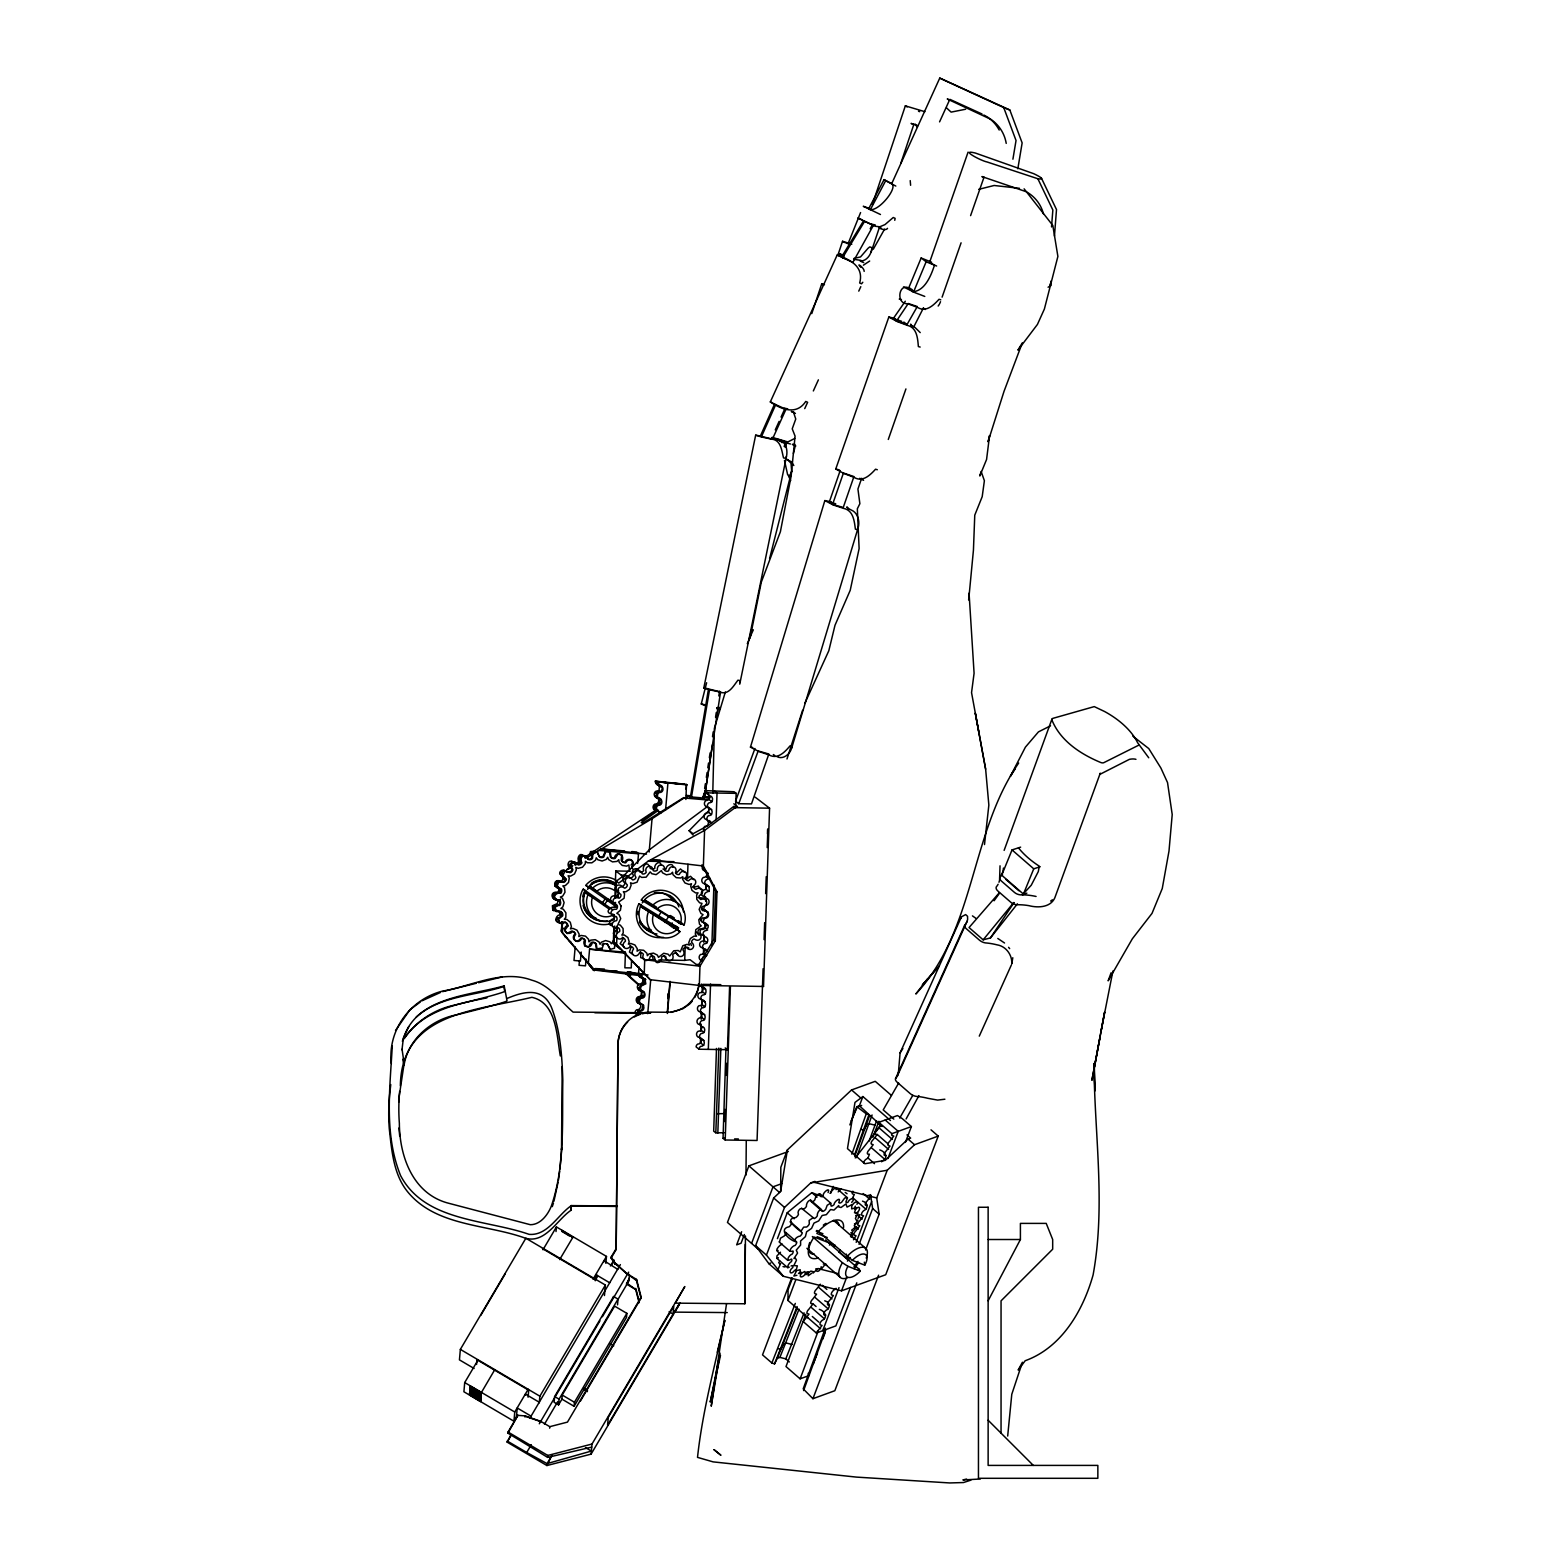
<?xml version="1.0" encoding="UTF-8"?>
<svg xmlns="http://www.w3.org/2000/svg" width="1561" height="1561" viewBox="0 0 1561 1561"><rect width="100%" height="100%" fill="white"/><g stroke="black" fill="none" stroke-linecap="round" stroke-linejoin="round"><path stroke-width="1.5" d="M931.019 1129.832L938.22 1136.096L885.711 1274.732L841.535 1290.81L783.349 1276.274L768.871 1263.688L755.602 1245.678L773.671 1197.97L780.656 1191.453L780.832 1167.257L787.427 1149.852L851.565 1089.949L875.233 1081.324L891.429 1095.412M808.091 1317.972L787.973 1300.469L788.051 1289.718L792.344 1278.4M562.194 1066.592L561.511 1149.872L561.687 1147.959L559.95 1169.052M390.757 1084.563L389.567 1095.256A202.208 202.071 5 0 0 389.274 1128.681C391.733 1150.359 393.411 1174.613 407.889 1192.097C436.495 1226.692 486.661 1224.039 525.53 1238.244C545.394 1243.824 557.14 1219.551 570.994 1210.302L571.033 1205.56M627.366 1274.342L615.112 1263.376L617.883 1265.015L615.034 1264.156L611.112 1258.107L616.166 1249.522L618 1042.807M616.166 1249.522L618.039 1044.075A32.274 32.254 5 0 1 650.586 1012.113L666.723 1012.25A32.274 32.254 5 0 0 698.957 984.484M745.299 1244.39L744.831 1303.767L675.308 1303.142L684.811 1286.537L591.99 1444.042L591.092 1454.13L546.916 1465.545L507.149 1442.149L510.935 1434.774M745.456 1235.961L744.831 1303.767M745.982 1175.121L746.275 1141.032M819.33 1309.347C825.34 1311.142 828.091 1317.894 821.984 1320.469A3.551 1.6 -49 0 0 820.286 1324.899L822.062 1325.445L818.198 1330.421A3.551 1.6 -49 0 0 816.364 1333.016L803.33 1321.679A3.551 1.6 -49 0 1 805.164 1319.104L809.027 1314.108L807.271 1313.562A3.551 1.6 -49 0 1 808.949 1309.133L812.813 1304.137M824.735 1300.801C830.667 1302.323 830.569 1308.567 825.749 1310.499A3.551 1.6 -49 0 0 824.071 1314.928L825.847 1315.025M862.492 1201.131C868.423 1202.653 868.326 1208.897 863.506 1210.829A3.551 1.6 -49 0 0 861.828 1215.258L863.604 1215.804L859.74 1220.8A3.551 1.6 -49 0 0 858.043 1225.229L859.818 1225.775L855.955 1230.751A3.551 1.6 -49 0 0 854.277 1235.2L856.052 1235.746L853.496 1239.766M869.457 1154.184L867.994 1158.008L865.575 1159.628A3.551 1.6 -49 0 0 863.545 1163.004M880.775 1124.74L876.911 1129.715A3.551 1.6 -49 0 0 875.233 1134.164L876.989 1134.71L873.126 1139.686A3.551 1.6 -49 0 0 871.448 1144.115L873.223 1144.681L869.36 1149.657A3.551 1.6 -49 0 0 867.682 1154.086L868.56 1154.242M879.741 1149.891C885.75 1151.667 888.502 1158.418 882.375 1160.994A3.551 1.6 -49 0 0 881.614 1161.794M767.485 833.867L767.563 829.554M712.772 793.164L714.372 728.363L725.338 692.05M661.123 864.833C660.166 859.818 653.786 864.248 654.84 868.248A3.551 3.473 -52.6 0 1 651.757 869.106M763.095 968.718L757.065 1140.486L725.202 1139.998L723.055 1138.359L725.963 1048.524M613.883 926.727L613.317 943.703L620.302 949.068M614.136 919.468L614.293 914.609M614.546 907.331L614.702 902.492M614.878 897.634L615.775 870.979L630.312 871.194M755.173 797.164L769.573 808.169L763.524 986.454L699.308 985.44L650.215 979.703L614.156 942.551L614.722 926.044M615.366 907.156L615.522 902.434M615.678 897.712L616.244 881.204L624.049 875.389L649.025 850.043L707.192 806.725M650.215 979.703L616.634 944.444L616.888 937.38M617.044 932.658L617.278 925.575M618.234 897.263L618.488 890.18M625.434 952.112L624.888 967.82L631.268 967.918L631.503 961.186M644.244 973.635L644.713 959.761L699.972 966.2L715.328 940.737L716.987 891.799L703.367 866.004L704.577 830.413L735.153 807.642L769.573 808.169M658.84 959.976L684.713 960.386L685.201 945.966M687.484 878.706L687.972 864.287M699.055 935.234L696.167 931.995M699.308 985.44L699.972 966.2L698.469 965.069L713.845 939.605L715.504 890.668L701.884 864.872M700.382 1043.294L700.557 1038.475M700.791 1031.275L701.045 1024.055M701.201 1019.235L701.455 1012.035M701.611 1007.216L701.865 999.996M702.099 992.796L702.352 985.576M703.406 954.298L703.562 949.498M703.816 942.278L704.07 935.059M705.084 923.488C702.918 933.361 713.26 927.312 704.831 922.805M705.826 901.399L705.689 897.165L702.684 896.014A3.551 3.473 -52.6 0 1 702.879 890.316L705.962 889.263L706.138 884.346L709.104 886.628L709.24 890.863L705.845 892.599A3.551 3.473 -52.6 0 0 705.67 898.297C710.431 898.238 710.099 905.673 705.416 905.419A3.551 3.473 -52.6 0 0 705.221 911.117C710.001 911.058 709.67 918.473 704.987 918.239A3.551 3.473 -52.6 0 0 704.791 923.936L707.816 925.088M709.006 808.13L708.577 812.364L705.494 813.418A3.551 3.473 -52.6 0 0 705.299 819.115L707.64 819.974M708.323 1049.363L710.548 984.074M711.855 945.381L713.923 884.931M716.128 819.642L717.026 793.047L714.06 790.764M716.499 1048.446L713.689 1131.179L715.816 1132.818L724.226 1132.74M715.816 1132.818L718.84 1048.075M720.85 1048.368L717.826 1133.11M724.636 1121.539L725.045 1109.403M726.197 1075.431L726.606 1063.314M701.123 1012.23L701.923 1016.757L698.528 1018.474A3.551 3.473 -52.6 0 0 698.333 1024.192C703.094 1024.133 702.782 1031.548 698.079 1031.294A3.551 3.473 -52.6 0 0 697.884 1037.011C702.665 1036.953 702.333 1044.368 697.65 1044.114A3.551 3.473 -52.6 0 0 696.108 1046.943L699.094 1049.226L727.446 1049.675L729.592 986.806M735.66 807.857L736.148 793.339L734.06 791.739L704.811 790.607A3.551 3.473 -52.6 0 0 706.157 793.495C710.938 793.437 710.606 800.852 705.923 800.598A3.551 3.473 -52.6 0 0 705.728 806.296L708.07 807.154M725.202 1139.998L730.411 986.669M764.09 939.644L764.656 922.688M765.651 893.614L766.236 876.658M767.212 847.584L767.914 828.832M579.814 862.238C576.048 857.438 583.443 851.682 585.336 858.316M391.362 1063.509C387.343 1030.084 410.504 999.118 442.641 991.079C472.027 986.201 501.881 969.166 531.852 980.191C549.452 984.893 559.97 1000.816 573.082 1012.113L650.527 1012.777A32.274 32.254 5 0 0 642.176 1013.811M392.279 1045.968C389.938 1088.954 383.928 1134.457 400.592 1175.609C424.865 1221.912 486.388 1219.317 529.101 1234.361C547.833 1235.922 557.823 1214.673 571.404 1205.599L617.395 1205.99M1048.094 287.224L1050.612 285.8L1049.89 284.122M850.55 1236.741L852.267 1231.824L855.623 1228.487L854.296 1225.522L857.906 1220.136L856.423 1220.312L855.408 1218.419L858.023 1213.073L854.511 1212.76L855.955 1207.804L851.662 1208.897L851.838 1204.682L847.057 1207.102L845.964 1203.921L841.028 1207.512L838.862 1206.985L838.706 1205.58L833.964 1210.087L830.589 1209.521L826.354 1214.653L822.159 1215.492L818.705 1220.897L813.983 1223.102L811.564 1228.39L806.627 1231.805L805.398 1236.644L800.578 1241.015L800.617 1245.054L796.266 1250.107L797.573 1253.093L793.964 1258.478L795.466 1258.303L796.481 1260.176L793.847 1265.542L797.378 1265.854L795.915 1270.81L800.208 1269.717L800.032 1273.932L804.813 1271.493L805.905 1274.693L810.842 1271.103L813.008 1271.63L813.164 1273.035L817.925 1268.527L821.281 1269.093L825.535 1263.961M924.892 111.69L905.341 105.855L907.175 106.928M1051.529 226.95L1052.855 210.013L1037.85 178.734L987.02 161.954C980.757 160.744 959.039 149.017 975.391 153.056L1033.753 173.7A68.86 4.234 19.3 0 1 1039.06 178.91L1037.85 178.734M1050.612 285.8L1050.982 281.078M1054.456 236.082L1056.504 209.564L1041.499 178.286M706.157 889.38L706.548 884.56M707.133 877.341L707.523 872.54M402.758 1059.314L404.006 1065.422C408.162 1039.138 431.285 1019.587 456.729 1014.787A51.63 1.698 -13.7 0 0 507.032 1000.757L504.183 985.869C469.529 995.84 416.397 996.581 403.323 1038.709M604.458 1295.532L605.375 1285.054L525.862 1238.244L460.358 1349.387L459.441 1359.865L474.095 1368.49M478.173 1359.729L464.71 1382.558L463.91 1391.768L513.959 1421.232L517.628 1415.007M504.183 985.869L504.125 986.435C474.934 995.977 440.28 995.508 416.241 1017.05M476.573 1364.451L476.983 1359.768L528.711 1390.207L528.086 1397.232M481.393 1392.373L480.593 1401.602L469.49 1394.871L470.251 1386.012L481.373 1392.549L494.857 1369.563M591.717 1447.106L547.638 1457.389L507.949 1433.174L508.047 1432.042L517.862 1415.378L525.062 1415.866L540.613 1421.271L549.784 1426.676L567.463 1422.11L641.142 1297.074L636.576 1279.415L627.405 1274.01L615.132 1263.044L611.21 1256.995L616.263 1248.41M513.959 1421.232L514.759 1412.022L528.223 1389.192M516.418 1416.959L517.218 1407.983L531.111 1416.159L530.916 1418.403M517.862 1415.378L507.949 1433.174M648.03 975.001L593.512 969.049L561.297 931.215L562.116 921.751M562.916 922.297L561.297 931.215M575.58 948.503L562.331 933.029L562.74 928.288M525.296 1395.202L525.394 1394.09L539.306 1402.266M524.964 1416.998L525.062 1415.866M575.189 946.981L573.999 960.464L580.419 961.03L581.219 952.034M539.247 1402.832L539.872 1396.197L605.375 1285.054M556.028 1231.551L556.418 1226.946L606.468 1256.41L605.863 1263.337M579.443 960.795L579.033 965.303L585.473 965.849L586.058 959.098M540.516 1422.403L540.613 1421.271M590.741 852.696L590.799 854.218M584.79 945.654L585.355 940.483A3.551 3.551 0 0 0 581.648 938.571C578.311 944.893 570.897 939.702 575.697 934.395A3.551 3.551 0 0 0 572.614 931.585C567.755 936.854 560.711 929.556 567.131 925.458A3.551 3.551 0 0 0 564.887 921.946L559.794 922.961M561.96 1230.4L573.043 1237.502L561.921 1230.966M625.141 952.19L589.59 949.127L588.36 963.059L593.512 969.049M549.648 1428.178L549.784 1426.676M546.916 1465.545L551.794 1455.359M547.638 1457.389L547.794 1455.457L508.047 1432.042M617.532 1304.84L618.019 1299.123L613.571 1296.508L554.623 1396.529L554.116 1402.266L558.565 1404.88L562.253 1398.617M570.994 1210.302L571.404 1205.599M573.082 1236.956L559.658 1259.59M558.565 1404.88L559.072 1399.163L618.019 1299.123M562.214 1395.046L561.862 1399.085L574.097 1406.305L626.507 1317.386L626.859 1313.347L614.624 1306.147L562.214 1395.046L574.448 1402.266L574.097 1406.305M595.268 1280.761L595.814 1274.596L609.727 1282.791M596.107 1279.318L596.536 1274.381M637.668 863.428L638.527 853.808L636.576 851.974L631.795 851.565M603.912 1261.834L604.009 1260.703L617.863 1269.444M611.112 1258.107L611.21 1256.995M638.449 974.181L639.093 966.961M649.142 852.033L652.049 818.725L684.108 797.983L707.231 799.973M615.034 1264.156L615.132 1263.044M613.453 1297.972L613.571 1296.508M647.737 1013.655L650.722 979.703M665.571 809.944L667.893 783.271L666.937 782.607M626.507 1284.098L629.395 1278.264L626.507 1284.098L635.698 1289.503L639.112 1302.752M627.405 1274.01L636.478 1280.527L641.044 1298.186L580.458 1400.997M629.454 1274.478L628.888 1280.937L617.961 1299.474M635.698 1289.503L626.624 1282.986M636.478 1280.527L636.576 1279.415M641.044 1298.186L641.142 1297.074M667.796 998.025L668.225 993.323M686.06 789.242L686.489 784.461L657.63 781.807A3.551 3.551 0 0 0 658.84 784.793C664.03 784.949 664.635 792.91 659.171 792.578A3.551 3.551 0 0 0 658.664 798.295M667.952 998.747L668.381 993.928M667.23 1012.874L669.981 981.342M685.884 799.466L686.489 784.461M667.445 1013.479L670.196 982.006M673.084 1314.089L673.767 1306.225L608.263 1417.368L607.58 1425.232L673.084 1314.089L669.103 1311.747M1017.831 168.783L1022.143 142.91L1009.83 109.972L939.781 78.05L891.663 183.769M769.593 558.604L791.681 471.285L791.037 463.324L787.622 459.5A64.547 1.678 14.2 0 0 786.861 459.675M776.851 756.558C783.388 760.344 791.583 753.124 791.798 746.353L789.983 745.924C784.89 752.031 777.632 759.817 768.929 754.88A43.923 3.044 16.8 0 0 758.958 751.582L750.451 747.134L824.852 500.574L828.462 501.276A43.923 3.044 16.8 0 0 831.369 501.998M1007.684 1436.042L1011.782 1394.305L1022.416 1362.246L1018.182 1370.051L1025.206 1360.724C1061.773 1347.514 1083.139 1310.401 1093.09 1274.966C1105.91 1205.072 1094.398 1133.91 1093.949 1063.509L1094.963 1090.963L1094.378 1067.783L1104.603 1012.133L1091.9 1080.29L1100.095 1036.797M401.997 1049.812L403.362 1038.163L408.748 1026.611M558.448 1180.194L559.638 1171.355M726.489 1304.079L711.231 1406.188L720.05 1353.114L710.235 1402.09L720.499 1355.377M819.857 1194.633C818.92 1191.648 814.686 1197.872 814.901 1199.785A3.551 1.6 -49 0 1 811.818 1201.97C810.179 1197.346 805.788 1203.355 806.452 1206.36A3.551 1.6 -49 0 1 803.466 1209.131C800.442 1206.594 796.793 1211.336 798.451 1214.399A3.551 1.6 -49 0 1 795.759 1217.58C783.134 1218.868 797.612 1228.839 802.295 1232.8A3.551 1.6 -49 0 1 800.071 1236.175C797.066 1236.058 791.564 1241.619 796.734 1242.088A3.551 1.6 -49 0 1 795.154 1245.405C792.012 1245.756 786.822 1253.015 793.027 1251.044A3.551 1.6 -49 0 1 792.188 1254.107C788.5 1255.122 785.124 1263.142 791.407 1259.064A3.551 1.6 -49 0 1 791.368 1261.659C789.456 1262.108 785.339 1269.113 789.3 1267.181M703.113 798.939L703.835 794.159M706.352 777.378L707.074 772.597M707.796 767.797L708.538 762.997M712.499 736.636L713.221 731.855M704.499 797.378L712.44 744.656M713.533 737.475L714.255 732.675M716.421 718.294L717.865 708.714L716.831 707.894M984.503 844.56L988.854 805.086L985.635 769.163L971.547 692.635L974.084 673.259L969.069 593.18L968.679 599.99L973.44 550.116L974.766 515.15L982.201 496.671L984.386 480.71L981.147 471.481L979.801 475.988L986.572 459.48L989.557 435.597L988.035 441.802L1004.016 391.362L1022.318 342.854L1017.948 350.152L1037.421 324.454L1044.387 309.039L1057.89 256.414L1052.816 225.467L1024.094 188.822M703.913 793.242L703.191 797.983L704.226 798.686L720.577 691.913L708.499 688.947L690.274 797.847M704.635 788.481L705.377 783.739M709.357 757.631L710.099 752.89M715.543 717.299L716.265 712.557M718.821 695.952L719.543 691.191M794.373 1241.268C787.466 1238.653 778.666 1228.722 789.222 1226.731A3.551 1.6 -49 0 0 791.427 1223.356L790.139 1221.775M847.057 1193.736L845.203 1192.389M400.357 1085.871C401.314 1012.25 476.3 1010.747 531.891 997.323C556.75 1002.845 556.711 1036.036 560.321 1055.938M780.656 1191.453L787.427 1149.852M1012.913 159.202L1016.035 140.51L1003.723 107.572L939.781 78.148M704.226 798.686L691.386 797.593L709.533 689.65M894.765 220.316L895.116 218.345L893.243 217.506L884.97 224.608L879.76 226.794L875.116 226.247L857.809 217.994L861.848 219.75M1112.915 970.981L1100.817 1032.426M621.473 856.638L621.258 860.306A3.551 3.551 0 0 0 624.946 862.238C627.21 856.56 635.893 860.111 631.093 865.067M558.077 1182.223L553.94 1201.229M739.738 684.186L786.451 456.456C787.778 451.07 786.432 442.583 780.363 440.787A64.547 1.502 11.6 0 1 778.998 439.851L782.139 442.68M740.07 682.547L739.953 680.576L737.943 680.186C733.358 686.001 728.558 695.738 719.406 691.933A43.923 1.015 11.6 0 0 709.748 689.825L703.796 688.011L755.661 435.187L760.031 435.929M717.24 1352.236L724.87 1320.333C714.821 1365.719 702.489 1411.32 697.513 1457.369L713.123 1461.877L856.365 1477.096L949.771 1482.95L963.488 1482.54L970.903 1480.14M404.201 1063.061L399.226 1096.095A193.057 192.94 5 0 0 398.777 1102.007M828.091 1192.565C830.764 1186.458 823.076 1192.194 823.213 1195.141A3.551 1.6 -49 0 1 820.832 1196.624M838.94 1202.009C841.613 1195.902 833.925 1201.638 834.062 1204.585A3.551 1.6 -49 0 1 831.096 1206.029L830.725 1203.141L819.857 1193.697M793.398 453.471L795.134 446.426M791.622 748.246L858.14 527.755C860.052 521.413 857.848 512.632 851.252 510.018A64.547 4.468 16.8 0 1 847.018 506.779L848.657 509.569M705.611 705.767L701.26 703.991L706.626 682.742M749.3 638.839L751.7 629.395M863.701 262.58L862.374 262.053A64.547 1.405 18.5 0 1 861.028 260.96C867.096 260.921 871.916 253.409 871.818 247.614L869.75 246.892L867.975 248.355L860.521 256.941L854.004 258.385M673.025 867.292C673.396 862.16 666.118 864.814 666.098 868.97A3.551 3.473 -52.6 0 1 662.918 869.009M1012.796 957.732L1011.782 963.976C1012.387 954.981 1006.006 946.2 996.933 944.815A43.923 21.698 24.3 0 0 986.767 943.02A6.459 3.181 24.3 0 1 979.488 940.19L966.454 928.854A6.459 3.181 24.3 0 1 965.361 924.385A43.923 21.698 24.3 0 0 967.625 919.312L967.547 916.287L965.635 914.59L961.439 916.834L900.092 1052.895L898.414 1072.778A43.923 21.698 24.3 0 1 896.151 1077.851A6.459 3.181 24.3 0 0 897.263 1082.319L910.278 1093.656A6.459 3.181 24.3 0 0 917.575 1096.485A43.923 21.698 24.3 0 1 927.741 1098.281L937.615 1100.095L944.893 1099.217M684.245 872.092L680.44 868.931L676.752 872.599A3.551 3.473 -52.6 0 1 675.659 872.658M691.347 945.478L690.684 943.566M821.184 1266.693C821.515 1269.913 815.544 1274.303 816.442 1268.8A3.551 1.6 -49 0 0 815.837 1268.781M961.439 916.834L960.874 918.453M614.858 943.02L614.507 948.21L610.488 949.303L606.897 943.742M786.978 758.997L802.588 710.294M804.813 703.328L828.813 650.742L834.998 625.278L850.218 590.312L859.116 548.594L857.34 508.769L859.877 503.696L857.926 489.042L861.633 478.29M851.838 1154.203L866.257 1113.813L857.282 1107.022L851.135 1120.954M869.497 1115.92L854.687 1156.33M872.092 1114.983L856.423 1157.657M869.165 1141.032L876.599 1120.778M825.34 1328.099L803.193 1388.841L812.93 1398.695L834.842 1390.714L878.609 1275.181M803.583 1390.578L825.73 1329.835M791.681 471.285L789.807 475.5L787.7 474.934L784.461 460.456M552.282 1206.633L553.453 1203.141M565.297 881.145L565.98 879.116M811.759 313.644L821.691 283.946L824.462 284.746M844.228 256.063L838.433 253.545L842.53 241.292L849.847 243.555M872.365 204.53L905.341 105.855M871.077 252.277L879.487 227.165M900.853 163.222L913.829 124.412L911.058 123.417L917.751 125.661M832.579 504.398L843.428 473.022L853.945 476.573L843.252 507.462L832.579 504.398L829.34 501.92L840.189 470.563M877.321 469.744L875.545 469.217C870.16 475.11 862.589 482.603 854.043 477.354A43.923 2.693 19.3 0 0 844.208 473.646L835.759 469.002L888.853 316.981L892.404 317.859A43.923 2.693 19.3 0 0 895.273 318.717M940.795 299.81L939.02 299.302C933.634 305.175 926.063 312.688 917.517 307.419A43.923 2.693 19.3 0 0 907.682 303.732C895.097 304.297 899.019 281.175 909.907 288.668M912.365 291.731C925.107 291.361 931.332 274.736 934.512 265.136A70.986 4.351 19.3 0 1 929.868 261.565L968.093 152.1M888.287 439.461L905.926 388.923M942.103 297.156L961.088 242.814M970.591 215.633L984.035 177.134L981.908 176.569L1026.065 191.652A36.079 35.396 -52.6 0 1 1043.431 213.877M784.168 446.485L785.788 441.997L777.222 439.148M785.203 447.305L786.822 442.817L785.788 441.997M553.199 906.395L553.55 910.551M568.672 863.818L568.731 865.184M601.297 948.171L596.868 948.873M1004.133 850.374L1051.88 719.27M1111.081 972.796L1108.154 980.835L1132.349 938.785L1152.018 913.38L1162.262 888.521L1168.994 851.077L1172.213 814.53L1167.53 782.568L1160.896 768.032L1148.779 748.578L1132.857 736.168M754.958 748.48L735.524 801.222L738.743 803.7L751.485 803.895L768.851 754.022L758.178 750.958L738.743 803.7M788.344 1151.491L748.89 1165.872L727.465 1222.439L758.1 1249.073M741.631 1231.746L736.675 1244.839L741.065 1243.239L744.363 1234.517M751.582 1243.395L773.007 1186.828L781.768 1183.648M783.349 1276.274L766.451 1255.122L784.52 1207.414L810.764 1182.906L814.998 1181.365M777.417 1238.653L787.232 1212.76L811.857 1192.643L822.452 1196.76M777.651 1270.303L780.617 1263.551M791.778 1277.659L762.529 1354.87L771.875 1362.987L774.529 1363.904L777.3 1358.343L797.32 1307.786M849.867 1124.896L856.755 1106.729L859.389 1105.773L862.882 1096.544L890.453 1120.525M787.973 1300.469L795.642 1280.196M830.589 1193.17L833.145 1186.399M771.875 1362.987L795.31 1303.396M797.125 1306.577L774.529 1363.904M854.491 1155.12L868.931 1114.73L866.257 1113.813M799.056 1309.113L779.895 1357.387L777.3 1358.343M789.339 1361.953L785.788 1358.87L804.091 1312.84M805.788 1314.323L786.003 1366.558L800.11 1378.831L808.891 1375.631M872.892 1137.169L878.921 1121.266M820.364 1284.215L816.501 1289.191A3.551 1.6 -49 0 0 814.822 1293.62L816.579 1294.186L812.715 1299.162A3.551 1.6 -49 0 0 811.037 1303.591L812.442 1303.63M800.11 1378.831L818.179 1331.143M848.501 1255.668L847.057 1259.044L838.901 1251.961M822.725 1330.694L839.018 1287.649M856.189 1242.341L871.643 1201.58M887.936 1158.535L898.238 1131.354L885.204 1120.017M813.183 1364.275L817.496 1352.919M822.647 1339.299L825.223 1332.489M859.077 1244.351L872.638 1208.526L870.55 1194.594M841.535 1290.81L846.394 1278.01M865.594 1250.01L879.155 1214.204L876.716 1197.95L887.214 1170.262L914.551 1144.72L938.22 1136.096M850.472 1287.396L835.876 1325.894L816.364 1333.016M905.38 1142.418L911.39 1126.554L902.199 1118.574L897.477 1115.549L878.843 1122.339A3.551 1.6 -49 0 0 878.999 1124.193L879.897 1124.349M812.93 1398.695L856.794 1282.869M811.72 1273.249L808.208 1275.766L808.5 1272.059A3.551 1.6 -49 0 0 805.866 1272.664C804.617 1277.132 797.3 1279.357 801.632 1272.937A3.551 1.6 -49 0 0 800.247 1272.313M1018.494 847.838L1018.982 848.501A70.986 40.976 20 0 0 1039.333 866.199L1038.28 871.623L1031.255 885.224L1022.416 894.843L1026.865 893.146M860.579 212.55L848.54 242.56L850.121 243.828M567.931 926.005L564.867 930.2L567.248 933.634M939.898 303.224L940.522 301.702M1020.64 847.135L1012.035 849.925L1001.713 875.194L1023.431 894.082L1033.753 868.814L1040.211 866.726M921.166 257.975L908.775 287.79L913.731 291.575L926.141 261.78L921.166 257.975L931.644 262.228M761.397 436.826L775.7 404.611L774.666 403.909L760.344 436.124L772.441 439.09L785.983 409.275L784.929 408.572L781.066 417.08M640.712 904.736L639.932 907.956A20.644 20.254 -52.6 0 0 656.986 933.985M648.322 912.385L647.854 913.439A19.356 18.986 -52.6 0 0 679.211 932.522L679.933 931.624L672.225 925.732L640.615 906.512L679.933 931.624M711.543 823.232L708.265 821.398A3.551 3.473 -52.6 0 1 708.46 815.701C713.143 815.954 713.475 808.52 708.714 808.578A3.551 3.473 -52.6 0 1 708.909 802.881C713.592 803.135 713.923 795.72 709.143 795.759A3.551 3.473 -52.6 0 1 707.796 792.89L704.811 790.607M652.361 905.79L680.616 923.234L683.972 925.029L684.44 923.975A19.356 18.986 -52.6 0 0 653.083 904.892L652.361 905.79L644.673 899.916L656.537 907.117M704.694 883.936L703.113 883.214A3.551 3.473 -52.6 0 1 703.309 877.497C707.992 877.75 708.323 870.336 703.543 870.394A3.551 3.473 -52.6 0 1 702.938 865.457M709.104 886.628L706.099 885.477A3.551 3.473 -52.6 0 1 706.294 879.78L709.689 878.043M703.289 948.151L700.948 947.293A3.551 3.473 -52.6 0 1 701.143 941.576L704.226 940.522L704.401 935.624M707.192 951.39L703.913 949.556A3.551 3.473 -52.6 0 1 704.109 943.859C708.792 944.112 709.123 936.698 704.362 936.756A3.551 3.473 -52.6 0 1 704.557 931.039L707.64 929.985M702.079 960.835L700.499 960.113A3.551 3.473 -52.6 0 1 700.694 954.395C706.665 955.293 701.63 944.327 706.938 950.708M701.552 999.411L699.191 998.552A3.551 3.473 -52.6 0 1 699.387 992.855C704.089 993.108 704.401 985.674 699.64 985.732A3.551 3.473 -52.6 0 1 698.43 983.957M699.094 1049.226A3.551 3.473 -52.6 0 1 700.635 1046.397C705.318 1046.65 705.65 1039.216 700.869 1039.275A3.551 3.473 -52.6 0 1 701.065 1033.577C705.748 1033.831 706.079 1026.416 701.299 1026.455A3.551 3.473 -52.6 0 1 701.494 1020.757C706.196 1021.011 706.509 1013.596 701.748 1013.655A3.551 3.473 -52.6 0 1 701.943 1007.938C706.626 1008.191 706.957 1000.777 702.177 1000.835A3.551 3.473 -52.6 0 1 702.372 995.137C707.328 995.235 707.094 987.957 702.645 986.884M700.343 1012.113L698.762 1011.372A3.551 3.473 -52.6 0 1 698.957 1005.674C704.928 1006.552 699.874 995.586 705.201 1001.986M749.358 638.605L753.339 629.805M913.848 326.717L923.546 307.732M895.585 1078.495L964.776 925.029M897.204 1076.29L967.157 921.146M979.274 1036.133L1011.313 965.088M775.271 429.86L779.134 421.353M747.29 643.639L750.295 637.044L761.28 582.194L780.383 531.755L791.115 476.281L795.076 436.104L792.227 428.826L795.759 419.031L793.612 412.533M804.735 408.611L807.622 402.289L805.749 401.45C796.539 415.421 781.69 409.626 770.314 401.938L837.145 255.087L844.15 258.189M559.599 905.575L560.419 899.175M813.34 390.952L818.393 379.85M858.765 291.126L860.794 286.678M939.566 121.875L949.537 100.002L947.234 98.987L990.728 119.26A36.079 36.02 -55.6 0 1 1006.221 143.397M727.25 1312.586L674.508 1312.118L679.289 1303.611M402.328 1041.167C413.782 1022.826 433.178 1009.596 454.368 1005.147A51.63 1.717 -13.5 0 0 504.73 991.294L503.754 986.532M786.451 456.456L785.554 458.271L783.544 457.9C781.573 450.622 781.144 439.753 771.271 439.109A43.923 1.015 11.6 0 0 761.592 437.002L755.661 435.187M858.14 527.755L857.204 529.569L855.389 529.14C854.296 521.023 853.34 510.135 843.311 508.32A43.923 3.044 16.8 0 0 833.359 505.023L824.852 500.574M584.673 891.311L583.677 893.204A20.644 20.625 -55.6 0 0 582.741 896.697M611.6 923.331A23.883 23.844 -55.6 0 1 582.409 890.375L583.268 889.146L585.746 890.882L584.321 893.653A20.644 20.625 -55.6 0 0 607.288 920.99M609.688 909.4L585.746 892.853L588.224 894.531L587.677 895.565A19.356 19.317 -55.6 0 0 614.019 919.663M660.752 813.222L657.552 811.154A3.551 3.551 0 0 1 658.04 805.437C663.503 805.769 662.898 797.788 657.708 797.651A3.551 3.551 0 0 1 658.215 791.915C661.864 792.773 664.049 786.393 660.381 785.651M656.615 810.861L654.274 809.827A3.551 3.551 0 0 1 654.781 804.11C658.43 804.969 660.615 798.569 656.966 797.827M655.737 804.871L659.249 803.369L658.391 798.354M660.518 812.52L656.596 810.491A3.551 3.551 0 0 1 657.083 804.774C660.732 805.632 662.918 799.252 659.269 798.491M638.273 987.508A3.551 3.551 0 0 0 639.483 990.494L642.469 991.879L638.547 989.733A3.551 3.551 0 0 1 639.034 984.015C643.776 984.601 644.439 977.127 639.659 976.893A3.551 3.551 0 0 1 638.722 972.835M641.669 984.21L643.503 983.293L642.644 978.259M640.673 1003.938A3.551 3.551 0 0 1 641.181 998.22C646.644 998.572 646.039 990.591 640.849 990.435A3.551 3.551 0 0 1 641.356 984.718C646.098 985.303 646.742 977.83 641.981 977.596A3.551 3.551 0 0 1 641.025 973.518M641.805 991.098A3.551 3.551 0 0 1 642.312 985.381L645.825 983.879L644.947 978.962M640.693 1004.386L637.415 1002.591A3.551 3.551 0 0 1 637.922 996.874L641.083 996.035L641.512 991.118M642.391 996.133L641.083 996.035M638.351 1013.811A3.551 3.551 0 0 1 640.049 1011.079C645.513 1011.411 644.908 1003.43 639.717 1003.294A3.551 3.551 0 0 1 640.225 997.577C643.873 998.416 646.059 992.035 642.391 991.294M637.473 1014.279A3.551 3.551 0 0 1 639.093 1010.435C643.913 1011.84 641.727 1003.938 643.659 1005.323M900.092 1052.895L902.902 1048.524M884.072 179.613L868.97 208.179L870.57 209.272L885.672 180.705L884.072 179.613L892.19 183.905M988.133 1300.781L1020.406 1239.512L1020.406 1223.395L1046.221 1223.395L1052.68 1239.512L1052.68 1249.21L1001.05 1300.84L1001.05 1433.135M873.282 249.233L884.541 229.174M906.102 1118.983L918.941 1095.607M870.179 228.765L872.462 224.647L873.438 225.311L852.813 262.443L841.516 257.058L863.682 220.647M836.052 1189.619C837.184 1185.501 830.92 1190.848 830.803 1192.741A3.551 1.6 -49 0 1 829.984 1193.287M851.467 1236.917L853.087 1234.068M896.521 321L907.039 324.532L917.302 306.541L908.268 303.517L896.521 321L893.302 318.522L905.302 301.234M898.648 1083.08L883.214 1109.91L893.809 1119.12M899.702 1118.066L912.775 1095.354M589.199 945.4L591.404 942.415A3.551 3.551 0 0 1 595.463 943.312L596.263 948.444L597.668 949.42L601.844 949.4L603.522 944.483A3.551 3.551 0 0 1 607.678 944.307L609.785 949.049M480.749 1315.396L505.315 1273.717M542.974 1249.776L556.418 1226.946M593.024 1279.239L606.468 1256.41M595.326 1280.215L597.668 1276.235M610.429 1265.971L613.98 1259.922M507.149 1442.149L510.837 1435.886M611.522 1265.073L613.883 1261.054M529.881 1418.149L620.38 1264.605M539.286 1423.788L554.487 1397.993M555.716 1395.905L599.931 1320.879M602.39 1316.723L628.654 1272.156M507.247 1441.018L526.72 1452.471L531.306 1444.705M544.457 1424.198L557.804 1401.563M574.448 1402.266L626.859 1313.347M526.72 1452.471L547.091 1463.613L552.009 1455.281M591.092 1454.13L680.206 1302.947M855.428 1206.165L854.784 1207.277A3.551 1.6 -49 0 0 854.608 1208.077M679.191 1304.586L674.508 1312.118M842.55 257.78L864.638 221.311L873.438 225.311M395.518 1030.514L409.958 1009.713L420.202 1002.103M641.2 905.126L638.995 903.858L638.215 905.146A23.883 23.435 -52.6 0 0 663.445 937.341M681.689 922.785L680.889 924.053L641.356 900.014L642.137 898.726A23.883 23.435 -52.6 0 1 683.484 911.839M658.762 915.878L661.123 912.034M664.927 922.473L668.869 916.073M677.747 929.185L678.528 927.917L674.84 925.497M851.721 1202.36C856.579 1197.385 849.613 1197.736 848.052 1202.165A3.551 1.6 -49 0 1 845.906 1201.892L847.506 1197.853L836.442 1188.136M602 945.088L602.722 943.937A3.551 3.551 0 0 1 603.697 943.39M1015.391 768.558L1010.435 776.227L1025.401 747.153L1038.436 731.894L1050.553 725.806M852.345 1198.263L854.335 1194.516L852.579 1193.95A3.551 1.6 -49 0 1 852.852 1191.219M886.258 1155.55L884.482 1155.452A3.551 1.6 -49 0 1 886.16 1151.023L890.024 1146.047L888.248 1145.481A3.551 1.6 -49 0 1 889.926 1141.052L893.809 1136.076L892.033 1135.53A3.551 1.6 -49 0 1 891.877 1133.676L878.843 1122.339M867.37 1205.385L865.594 1205.287A3.551 1.6 -49 0 1 867.272 1200.858L871.155 1195.882L869.379 1195.316A3.551 1.6 -49 0 1 869.067 1194.906M812.344 1236.546L842.452 1262.751L841.847 1263.669A19.356 8.761 -49 0 0 847.428 1277.874M836.13 1288.332L833.301 1290.557A3.551 1.6 -49 0 0 831.623 1294.986L833.398 1295.552L829.535 1300.528A3.551 1.6 -49 0 0 827.837 1304.957L829.632 1305.055M864.326 1262.166L864.774 1265.171L852.365 1260.351L816.93 1230.419M999.118 892.951L969.049 927.546L983.157 939.839L990.474 937.907L1014.006 902.609M1018.67 763.056C970.025 833.164 975.625 930.005 915.839 993.986L927.527 978.962M938.161 306.034L939.507 304.083M566.545 871.526C561.023 867.916 560.945 877.321 565.882 878.667A3.551 3.551 0 0 1 563.95 882.375L558.779 881.828L557.14 886.336M615.541 883.741A20.644 20.625 -55.6 0 0 590.448 884.872L588.341 887.175L585.863 885.438L586.721 884.209A23.883 23.844 -55.6 0 1 615.971 880.209M602.566 902.629L605.161 898.921M603.951 905.4L608.244 899.234M994.084 900.775L999.547 893.146M839.077 1251.922L840.306 1250.205M847.428 1261.112L850.121 1257.483M853.945 1266.791L857.984 1261.347M834.14 1246.341L835.018 1245.151L814.179 1237.034L813.281 1238.244A23.883 10.79 -49 0 0 818.101 1258.029M856.618 1226.634L853.379 1228.644M854.121 1268.722L858.57 1262.771M796.91 1275.278L793.866 1276.02L796.247 1271.415A3.551 1.6 -49 0 0 794.744 1270.264C790.588 1276.039 787.72 1271.239 792.754 1267.552A3.551 1.6 -49 0 0 791.993 1265.639L791.056 1266.01M780.5 1252.215L776.89 1255.922L776.988 1258.42L787.837 1267.864M856.169 1213.17C860.599 1211.024 861.067 1203.804 855.545 1209.209A3.551 1.6 -49 0 1 854.667 1208.682M404.806 1037.87C423.09 1010.669 456.983 1003.762 486.895 997.889M990.474 937.907L1017.44 903.799M855.233 1157.911L880.716 1125.696M642.215 902.941L645.513 898.843A20.644 20.254 -52.6 0 1 678.859 906.882M671.386 926.785L672.732 925.127M673.376 928.307L675.328 925.888M862.804 282.248L861.535 283.809L859.662 282.97C864.209 266.697 850.218 259.516 837.145 255.087M983.157 939.839L1013.772 902.512M829.418 1245.073L831.428 1242.712M847.057 1256.605L847.799 1255.727A19.356 8.761 -49 0 1 863.35 1247.278A19.356 8.761 -49 0 1 866.238 1258.127M858.374 1270.108L859.116 1269.23L825.457 1239.941M838.179 1191.882L841.242 1188.76M939.234 966.025L922.336 984.991L935.546 969.908M587.541 889.38L590.175 886.492L596.77 891.214A14.517 14.498 -55.6 0 1 614.41 890.414M592.653 888.189L593.434 887.35A19.356 19.317 -55.6 0 1 615.522 885.38M779.739 1261.054L778.685 1262.732L780.071 1264M856.93 1204.331C859.857 1200.35 854.062 1201.716 852.794 1204.565A3.551 1.6 -49 0 1 851.604 1204.507M692.986 834.998L689.103 830.686L708.694 810.803M613.922 939.702L611.444 943.761L609.902 941.79L605.59 940.561L601.395 942.181L600.048 944.288L599.092 941.985L595.248 939.663L590.78 940.151L588.946 941.829L588.595 939.351L585.492 936.132L581.043 935.449L578.838 936.58L579.151 934.102L576.985 930.18L572.867 928.366L570.428 928.893L571.385 926.59L570.292 922.239L566.799 919.409L564.321 919.292L565.823 917.302L565.902 912.814L563.267 909.185L560.887 908.443L562.858 906.902L564.106 902.59L562.487 898.395L560.399 897.048L562.701 896.073L565.004 892.229L564.536 887.76L562.858 885.926L565.336 885.575L568.555 882.453L569.258 878.004L568.126 875.799L570.604 876.111L574.526 873.926L576.341 869.809L575.814 867.389L578.116 868.326L582.487 867.233L585.297 863.74L585.414 861.243L587.404 862.745L591.892 862.823L595.521 860.17L596.282 857.789L597.824 859.76L602.136 861.009L606.312 859.389L607.658 857.282L608.634 859.584L612.478 861.887L616.946 861.418L618.78 859.721L619.132 862.199L622.234 865.438L626.683 866.121L628.888 864.97L629.415 869.711M794.725 438.465L787.856 441.939L772.11 437.353M862.882 1096.544L854.979 1102.417L847.467 1148.623L864.833 1163.745L885.224 1160.369L908.034 1139.062L910.668 1138.106L906.98 1134.906M562.955 927.995L562.058 929.849M798.491 1273.503L799.466 1272.664M778.432 1257.737L776.988 1258.42M704.577 830.413L648.069 861.243L618.722 883.097L616.244 881.204M733.846 803.778L737.494 806.549L733.67 806.491L708.148 825.496L693.084 833.711L689.103 830.686M641.864 820.501L655.522 811.271M574.858 864.384L580.751 860.209M584.673 857.399L657.122 809.281M658.566 810.198L641.259 822.51L642.527 823.388L683.64 797.651L687.484 797.983M1050.631 901.068L1052.387 899.838M863.409 265.175L869.672 261.038M572.809 865.711L566.682 869.672L571.326 867.74M575.17 865.262L580.926 861.516M586.702 857.789L652.049 818.725M858.043 1218.458L859.896 1214.673L856.13 1215.765A3.551 1.6 -49 0 1 855.76 1215.414M1000.699 875.955L1002.572 874.823M778.061 1250.478C774.334 1251.337 779.544 1244.878 781.32 1244.663A3.551 1.6 -49 0 0 781.885 1243.766M624.029 946.727L620.146 943.644L622.956 939.273A3.551 3.473 -52.6 0 0 622.312 937.205M421.919 1000.835L440.475 992.464M557.706 917.888C553.921 919.761 559.228 925.419 562.194 921.966M605.434 851.077L603.073 856.306A3.551 3.551 0 0 1 598.917 856.501M567.15 933.341L571.814 931.039A3.551 3.551 0 0 1 574.897 933.849C570.097 939.156 577.511 944.346 580.868 938.024A3.551 3.551 0 0 1 584.555 939.937C581.258 946.317 590.565 950.395 592.204 942.961A3.551 3.551 0 0 1 596.263 943.859L597.063 948.99M559.092 921.946C554.077 923.058 555.501 915.448 559.677 914.805A3.551 3.551 0 0 0 558.409 910.824M558.389 892.853C550.818 891.311 550.916 901.458 558.779 899.838M560.555 893.302C556.633 891.78 551.579 897.673 556.477 899.214M887.526 228.335C885.946 231.906 874.901 226.521 881.38 228.16M1138.652 745.221L1104.017 762.568A3.22 1.854 20 0 1 1100.759 762.509C1080.7 754.178 1060.368 740.929 1051.938 720.05A3.22 1.854 20 0 1 1053.109 718.294L1094.261 706.606L1104.603 711.523A68.86 39.747 20 0 1 1137.618 742.704L1148.74 757.787M556.867 905.126L553.862 906.082M857.282 1107.022L861.672 1105.422M891.877 1133.676L911.39 1126.554M830.725 1203.141L827.213 1205.248L825.749 1209.229A3.551 1.6 -49 0 1 822.667 1211.414C821.027 1206.79 816.657 1212.799 817.32 1215.804A3.551 1.6 -49 0 1 814.315 1218.575L801.554 1208.292M768.871 1263.688L770.763 1263.005M785.066 1267.005L783.017 1266.595M826.706 1265.23L825.437 1263.688M656.849 792.012L659.327 791.407M637.747 1010.494L639.425 1009.908M547.091 1463.613L591.365 1451.067L585.414 1447.574M547.794 1455.457L591.99 1444.042M688.811 947.917L686.938 947.156M978.708 189.349L994.142 185.486L1019.489 188.315M442.602 991.645L476.339 983.254M612.088 925.614C606.975 925.712 609.98 918.551 614.097 918.746A3.551 3.473 -52.6 0 0 613.707 914.629L612.536 913.985M478.603 982.708L501.842 977.03M507.247 998.396C524.516 991.02 542.526 987.293 551.365 1007.079C560.399 1030.377 562.019 1055.743 562.819 1080.485C561.999 1122.281 565.18 1165.735 551.365 1205.99C548.009 1214.673 540.379 1224.819 530.311 1224.702L448.963 1203.336C413.08 1194.341 399.499 1156.642 399.362 1123.276A193.057 192.94 5 0 1 399.636 1091.393M966.591 1479.047L962.903 1479.945L980.347 1479.008M719.758 707.445L717.182 707.601M965.654 109.231L951.117 112.119L946.493 107.865M723.563 1119.022L724.87 1118.788M723.055 1138.359L724.363 1138.125M596.926 852.052L592.887 853.145L592.536 858.335A3.551 3.551 0 0 1 588.575 859.584C586.116 852.794 577.355 855.213 581.16 862.14A3.551 3.551 0 0 1 577.648 864.365M574.253 861.867L570.585 864.95L572.867 869.614A3.551 3.551 0 0 1 570.058 872.697L565.199 870.823L562.936 875.331M588.497 946.746L584.477 945.673M560.458 915.429A3.551 3.551 0 0 0 559.209 911.468L552.75 909.926L552.399 905.77L557.16 903.663A3.551 3.551 0 0 0 556.965 899.487M810.764 1182.906L887.214 1170.262M562.78 875.253L565.082 878.121A3.551 3.551 0 0 1 563.15 881.828L556.633 881.38L554.975 885.907M703.972 927.975L701.572 928.775A3.551 3.473 -52.6 0 0 701.377 934.473L702.957 935.215M706.079 955.898L703.679 956.678A3.551 3.473 -52.6 0 0 702.274 960.6M684.713 960.386L690.079 959.722L696.05 964.288L699.718 964.718M670.84 1012.406L682.84 1008.738L689.533 1004.133A32.274 32.254 5 0 0 692.343 1000.972M703.796 688.011L708.167 688.752M701.26 703.991L705.572 704.909M861.048 260.394L853.594 259.302M703.211 797.222L710.372 796.734M847.291 1197.58L844.716 1198.028L841.672 1202.185A3.551 1.6 -49 0 1 839.018 1202.79M857.574 1223.512L854.511 1223.785M785.885 1232.644A3.551 1.6 -49 0 1 784.305 1235.961L780.5 1238.185L779.524 1241.854M725.026 1113.617L716.616 1113.715M795.095 444.436L793.144 444.378A64.547 1.405 18.5 0 0 794.49 445.451L795.817 445.978M750.451 747.134L752.695 747.485M875.253 224.94L871.858 224.218M787.759 408.865L784.363 408.162M557.121 910.414L553.238 910.492M560.067 911.507L556.184 911.565L554.292 907L559.306 904.19A3.551 3.551 0 0 0 559.111 900.034M988.133 1239.512L1020.406 1239.512M594.839 1012.738L650.488 1013.226M571.365 1206.048L617.356 1206.438M707.796 792.89L736.148 793.339M660.127 859.994L650.625 859.838L703.367 866.004M648.069 861.243L673.942 861.652M621.298 875.194L626.137 875.272M678.235 955.137L675.191 952.093M647.074 959.8L654.118 959.917M702.762 984.367L720.831 984.659M734.607 1138.906L738.373 1138.964M610.234 913.536C605.297 912.307 610 906.141 613.941 907.39A3.551 3.473 -52.6 0 0 614.624 903.273C607.619 902.141 610.273 893.555 616.732 896.307A3.551 3.473 -52.6 0 0 618.429 892.521C612.01 889.594 616.732 881.945 622.254 886.297A3.551 3.473 -52.6 0 0 624.868 883.058C619.463 878.57 625.922 872.345 630.137 878.004A3.551 3.473 -52.6 0 0 633.493 875.545C629.434 869.809 637.259 865.399 639.854 872.014A3.551 3.473 -52.6 0 0 643.717 870.492C641.669 866.901 646.703 860.989 648.927 865.575M838.433 253.545L842.667 254.794M588.595 964.308L593.219 969.908L617.161 971.079M631.229 972.308L627.151 972.113L638.059 974.259M899.234 299.088L901.438 299.575M835.759 469.002L839.311 469.9M595.229 968.561L604.38 969.069M849.73 242.892L847.155 242.696L851.779 244.238M909.946 288.122L907.409 287.926L911.956 289.448M660.693 786.959L656.537 784.129A3.551 3.551 0 0 1 655.327 781.144L684.577 784.129L674.586 783.466M655.327 781.144L665.591 782.705L664.635 781.944M686.508 796.305L691.133 796.715M702.684 797.691L709.631 798.295M593.219 969.908L641.591 975.82M657.63 781.807L687.172 784.91M686.411 795.408L691.035 795.817M702.606 796.812L709.533 797.398M701.045 797.788L690.352 796.871L691.386 797.593M624.615 850.96L600.673 848.891L646.527 854.14M598.234 850.335L638.527 853.808M609.727 851.916L605.551 851.935L603.873 856.852A3.551 3.551 0 0 1 599.717 857.048L596.809 851.74M555.384 911.019L561.355 911.917A3.551 3.551 0 0 1 562.623 915.897L558.565 919.156L559.989 923.078M793.886 412.104L791.31 411.499L795.447 413.431M589.59 949.127L625.688 953.264M642.956 974.279L628.185 971.879M567.111 871.623L563.599 870.453M567.911 871.994L569.258 872.15A3.551 3.551 0 0 0 572.067 869.067C566.838 864.599 573.628 858.121 577.199 864.423M719.601 709.396L716.714 708.733M703.816 909.575L708.245 912.268M561.804 882.024C554.916 878.804 555.443 888.443 561.453 889.224A3.551 3.551 0 0 1 560.555 893.302M870.121 208.647L863.272 206.286L880.463 214.501M869.184 209.272C877.672 213.096 898.473 187.496 891.663 183.866M701.396 909.38L705.26 909.985M790.412 443.987L785.71 442.7M638.976 1003.45C642.625 1004.191 640.439 1010.572 636.79 1009.733A3.551 3.551 0 0 0 635.151 1013.557M698.196 897.595L703.835 898.102M875.175 1125.208L869.262 1123.744L866.667 1124.681L863.916 1130.242L861.243 1129.344M814.237 1182.34L876.716 1197.95M819.154 1268.859L837.847 1273.542M792.11 1344.489L786.198 1343.006L783.602 1343.962L780.851 1349.524L778.198 1348.606M779.895 1357.387L785.788 1358.87M829.34 501.92L835.74 503.774M666.215 959.41L664.069 955.644M644.478 959.059L640.654 957.576L640.927 952.405A3.551 3.473 -52.6 0 0 640.244 951.566M920.17 347.069L918.375 346.562C917.653 338.386 917.068 327.498 907.136 325.312A43.923 2.693 19.3 0 0 897.302 321.605L888.911 317.098M770.314 401.938L772.968 403.07M972.444 915.878L975.918 918.336M776.129 439.265L784.676 442.114M771.739 438.251L774.022 439.246M918.512 111.26L919.702 111.67M893.302 318.522L901.712 321.351M846.803 243.301L848.735 243.965M1009.83 110.05L1003.723 107.572M776.324 439.461L779.602 440.573M525.042 1416.198L540.574 1421.622M774.822 438.934L771.778 437.841M845.496 242.833L842.53 241.292M622.137 855.116L618.097 854.062L615.21 858.374A3.551 3.551 0 0 1 611.131 857.477L610.331 852.345L608.927 851.369M594.663 851.213L590.507 851.584L590.019 853.574M563.736 870.648L560.36 873.594L560.77 874.882M556.945 886.219L560.653 888.677A3.551 3.551 0 0 1 559.755 892.755C551.95 891.546 552.672 900.638 559.911 900.56A3.551 3.551 0 0 1 560.106 904.736L555.345 906.843L555.696 911M554.799 885.692L558.506 888.15A3.551 3.551 0 0 1 557.609 892.229C549.745 891.058 550.604 900.053 557.765 900.131A3.551 3.551 0 0 1 558.311 901.087M853.165 1233.561L850.804 1232.761M816.188 1231.122L822.94 1233.736M827.271 1237.522L816.852 1233.463L817.749 1232.273A23.883 10.79 -49 0 1 835.564 1220.136A23.883 10.79 -49 0 1 843.564 1227.57M817.125 1236.702L823.369 1239.141M847.916 1266.322L860.306 1271.142A14.517 6.576 -49 0 1 847.74 1277.249A14.517 6.576 -49 0 1 847.916 1266.322L842.452 1262.751M917.185 127.104L915.175 124.06M926.141 261.78L936.62 266.014M574.253 863.331L575.502 863.838A3.551 3.551 0 0 0 579.014 861.594C576.224 858.433 580.048 851.682 583.17 855.74M705.631 989.167L702.606 988.015A3.551 3.473 -52.6 0 1 701.474 984.054M841.516 257.058L845.613 258.931M775.7 404.611L785.983 409.275M949.908 99.358L982.006 113.992M822.94 284.843L821.691 283.946M566.545 872.092C563.892 867.018 556.301 872.658 561.414 875.35M708.109 873.399L706.528 872.658A3.551 3.473 -52.6 0 1 705.182 869.789M863.584 480.3L861.828 479.442A64.547 3.961 19.3 0 1 859.76 478.29M660.459 786.256L657.474 784.89A3.551 3.551 0 0 1 656.264 781.905M659.347 799.115L655.405 796.988A3.551 3.551 0 0 1 655.913 791.251L659.074 790.412L659.503 785.495M643.6 979.02L640.615 977.654A3.551 3.551 0 0 1 639.405 974.669M645.903 979.606L642.937 978.24A3.551 3.551 0 0 1 642.586 973.244M885.672 180.705L895.819 186.071M983.82 115.007L987.469 117.036A36.079 36.02 -55.6 0 1 999.196 130.031M641.356 900.014L643.073 900.892M561.882 1231.414L569.277 1235.883M542.487 1248.624L594.214 1279.064M609.844 1343.533L613.746 1345.816M583.638 1387.983L587.541 1390.285M583.521 1389.329L587.424 1391.631M554.623 1396.529L559.072 1399.163M460.358 1349.387L539.872 1396.197M464.71 1382.558L514.759 1412.022M470.212 1386.461L481.334 1393.114M470.115 1387.573L481.237 1394.246M470.076 1388.139L481.178 1394.793M470.017 1388.705L481.139 1395.358M469.978 1389.251L481.081 1395.924M469.92 1389.817L481.042 1396.373L469.92 1389.934M469.881 1390.383L480.983 1397.036M469.783 1391.495L480.886 1398.168M469.724 1392.061L480.847 1398.617M469.724 1392.178L480.847 1398.734M469.685 1392.627L480.788 1399.28M469.627 1393.192L480.749 1399.846M469.588 1393.739L480.69 1400.412M469.529 1394.305L480.651 1400.978M670.352 915.526L674.313 917.927M638.995 903.858L678.528 927.917M615.58 937.302L613.336 933.146L617.18 929.615A3.551 3.473 -52.6 0 0 616.536 926.493M653.571 960.425L651.893 955A3.551 3.473 -52.6 0 0 651.015 954.356M632.751 954.434L629.454 951.995L631.054 947.039A3.551 3.473 -52.6 0 0 629.903 945.225M626.781 973.303L630.566 975.605M997.791 938.454L1004.543 943M677.689 922.044L680.889 924.053M588.224 894.531L592.458 897.36A14.517 14.498 -55.6 0 0 612.224 915.448M771.407 438.368L772.441 439.09M564.906 936.639L567.15 938.181M572.711 861.848C568.224 858.726 566.448 866.004 569.921 868.54M590.175 886.492L615.893 904.58M585.863 885.438L616.732 907.019M583.268 889.146L612.205 909.38M909.536 289.078L912.522 291.361M903.819 322.054L907.039 324.532M733.67 806.491L735.153 807.642M709.006 799.544L711.992 801.827M708.753 807.447L711.718 809.73M708.577 812.364L711.562 814.647M711.289 822.549C705.982 816.169 711.016 827.135 705.045 826.237A3.551 3.473 -52.6 0 0 703.64 830.159M706.411 876.443L709.377 878.726M715.504 890.668L716.987 891.799M705.962 889.263L708.948 891.546M713.845 939.605L715.328 940.737M615.775 870.979L622.78 876.326M678.215 920.6L683.972 925.029M704.226 940.522L707.211 942.805M762.529 985.693L763.524 986.454M703.796 953.342L706.762 955.625M702.489 991.801L705.455 994.084M702.06 1004.621L705.026 1006.884M614.156 942.551L616.634 944.444M701.787 1012.523L704.752 1014.806M701.611 1017.421L704.596 1019.704M725.202 1047.958L727.446 1049.675M701.182 1030.24L704.167 1032.523M700.909 1038.143L703.894 1040.426M700.752 1043.06L703.718 1045.343M568.965 940.639L571.209 942.415M575.033 863.974L571.911 861.204M1012.035 849.925L1033.753 868.814M1005.889 879.409L1018.904 890.746M851.565 1089.949L860.248 1097.5M908.034 1139.062L914.551 1144.72M882.082 1126.496L859.389 1105.773M879.331 1128.096L892.365 1139.432M877.009 1134.242L888.404 1144.174M875.545 1138.067L888.58 1149.403M871.779 1148.037L884.814 1159.374M867.994 1158.008L874.511 1163.667M863.194 1193.56L869.711 1199.238M872.638 1208.526L879.155 1214.204M852.891 1197.872L865.926 1209.209M858.901 1216.331L862.16 1219.161M855.116 1226.302L858.374 1229.131M811.857 1192.643L817.066 1197.17M810.471 1199.96L821.32 1209.404M833.515 1220.37L866.394 1248.956M811.252 1201.697L822.101 1211.141M851.35 1236.273L854.608 1239.102M748.89 1165.872L779.524 1192.506M773.671 1197.97L784.52 1207.414M787.232 1212.76L794.178 1218.809M790.49 1221.912L801.339 1231.356M806.9 1248.293L839.779 1276.878M785.476 1232.175L796.325 1241.619M779.095 1241.893L789.964 1251.337M822.003 1285.171L826.881 1289.425M776.988 1251.005L787.837 1260.449M818.92 1287.571L831.954 1298.908M755.602 1245.678L766.451 1255.122M815.154 1297.542L828.169 1308.879M812.813 1303.689L816.071 1306.518M811.369 1307.513L824.403 1318.83M812.305 1316.489L818.823 1322.147M807.603 1317.464L820.618 1328.801M625.61 972.718L638.039 983.82M624.634 972.601L638.742 985.206M988.133 1420.237L1033.323 1465.408M560.633 874.706L563.716 878.238A3.551 3.551 0 0 1 563.716 879.35M649.844 867.721L650.722 868.716M574.058 861.75L578.448 864.931A3.551 3.551 0 0 0 581.96 862.687C578.194 857.887 585.609 852.13 587.482 858.765M580.263 954.064L594.273 970.766M1008.582 947.312L1009.655 948.639M812.637 1218.009L809.125 1220.468L809.32 1223.844A3.551 1.6 -49 0 1 806.608 1227.024L803.642 1227.141L801.008 1231.219M859.116 1269.23L860.306 1271.142M569.238 865.789L570.428 867.857M793.808 465.549L791.544 461.822L788.968 460.573A64.547 1.678 14.2 0 1 787.564 460.046M700.616 889.497L698.352 886.063L693.357 887.409A3.551 3.473 -52.6 0 1 692.401 886.921M562.311 876.404L562.916 877.594A3.551 3.551 0 0 1 561.004 881.302C553.667 878.082 552.282 887.175 559.306 888.794A3.551 3.551 0 0 1 559.111 892.014M788.559 476.183L790.686 480.554M920.229 332.61L914.941 327.4A64.547 3.961 19.3 0 1 910.707 324.161L912.151 327.127M861.009 267.38C854.843 261.604 864.345 267.36 864.17 271.38M903.487 286.931L915.312 292.805A43.923 2.693 19.3 0 1 924.775 296.434M404.162 1063.626L402.055 1049.246M598.878 855.974L597.609 852.286L592.653 852.111L591.736 857.789A3.551 3.551 0 0 1 587.775 859.038M635.795 1288.391L639.21 1301.64M693.786 879.702L690.547 876.287L686.06 878.882A3.551 3.473 -52.6 0 1 684.03 878.141M808.208 1373.309L808.598 1375.046M979.313 734.763L975.293 713.123L985.635 769.163M609.531 851.799L610.331 856.93A3.551 3.551 0 0 0 614.41 857.828C616.049 850.413 625.356 854.491 622.058 860.852A3.551 3.551 0 0 0 625.746 862.784C629.103 856.443 636.517 861.633 631.717 866.96A3.551 3.551 0 0 0 632.79 868.853M398.933 1127.979L399.714 1136.193M910.219 180.608L910.609 185.291M641.708 990.591L642.059 997.323M1000.035 865.809L999.567 880.15A43.923 25.366 20 0 1 998.981 882.258M617.98 1044.758A32.274 32.254 5 0 1 627.639 1022.026M634.351 1016.952A32.274 32.254 5 0 1 640.147 1014.396M698.86 985.615A32.274 32.254 5 0 1 694.704 997.499M654.527 809.749A3.551 3.551 0 0 1 654.02 807.603M654.293 806.53A3.551 3.551 0 0 1 654.879 805.593M636.107 1014.318A3.551 3.551 0 0 1 636.029 1013.226M638.371 1003.352A3.551 3.551 0 0 1 637.415 999.294M638.02 998.338A3.551 3.551 0 0 1 638.859 997.635M656.361 797.73A3.551 3.551 0 0 1 655.23 795.856M655.405 793.671A3.551 3.551 0 0 1 656.01 792.734M669.728 895.448A20.644 20.254 -52.6 0 1 675.464 902.082M651.503 931.78A20.644 20.254 -52.6 0 1 642.547 926.336M641.395 925.01A20.644 20.254 -52.6 0 1 639.444 922.044M701.065 920.853A3.551 3.473 -52.6 0 1 700.46 918.785M702.255 908.834A3.551 3.473 -52.6 0 1 701.494 908.053M657.103 908.912A14.517 14.244 -52.6 0 1 680.616 923.234M676.693 929.634A14.517 14.244 -52.6 0 1 653.161 915.331M654.274 892.697A19.356 18.986 -52.6 0 1 673.006 900.912M672.264 922.961A19.356 18.986 -52.6 0 1 670.02 925.497M651.386 930.18A19.356 18.986 -52.6 0 1 640.088 921.029M638.02 914.726A19.356 18.986 -52.6 0 1 637.844 911.39M774.763 755.465A64.547 4.468 16.8 0 1 773.339 754.548M925.302 309.507A64.547 3.961 19.3 0 1 923.234 308.356M567.931 926.005A3.551 3.551 0 0 0 565.687 922.492L560.594 923.507L559.189 922.531L557.765 918.609L561.823 915.351A3.551 3.551 0 0 0 560.555 911.37M599.483 920.561A20.644 20.625 -55.6 0 1 583.131 905.614M591.229 883.35A20.644 20.625 -55.6 0 1 614.897 883.311M659.796 785.437A3.551 3.551 0 0 1 658.586 782.471M596.282 918.317A19.356 19.317 -55.6 0 1 584.731 893.536M588.087 887.721A19.356 19.317 -55.6 0 1 614 884.248M851.682 1230.283A3.551 1.6 -49 0 1 852.384 1229.424M823.33 1264.098A3.551 1.6 -49 0 1 824.13 1263.63M833.223 1220.682A20.644 9.346 -49 0 1 838.94 1225.014M814.296 1254.146A20.644 9.346 -49 0 1 809.73 1242.517M823.31 1225.131A20.644 9.346 -49 0 1 825.964 1223.336M846.725 1255.122A3.551 1.6 -49 0 1 846.374 1254.068M852.365 1260.351A14.517 6.576 -49 0 1 864.95 1254.244A14.517 6.576 -49 0 1 864.774 1265.171M1036.075 896.463A43.923 25.366 20 0 0 1025.401 894.941L1021.967 894.824A6.459 3.727 20 0 1 1014.494 892.443L1001.46 881.106A6.459 3.727 20 0 1 1000.542 876.209L1001.713 874.336A43.923 25.366 20 0 0 1003.43 868.072M1135.959 759.329A36.079 16.312 -49 0 0 1129.403 759.348L1099.666 774.471L1100.271 773.163L1054.807 897.848C1050.455 907.643 1037.87 907.975 1028.875 905.653A43.923 25.366 20 0 0 1018.357 904.736A6.459 3.727 20 0 1 1010.884 902.336L997.85 890.999A6.459 3.727 20 0 1 996.933 886.102A43.923 25.366 20 0 0 998.103 884.248M621.122 906.063L620.439 910.2L616.81 913.283L618.936 914.473L620.751 918.512L617.883 924.541L620.283 925.107L623.073 928.522L623.229 932.99L621.844 935.059L624.302 935L627.912 937.556L629.2 941.79L628.4 944.151L630.781 943.449L634.917 944.971L637.278 948.717L637.103 951.195L639.23 949.888L643.639 950.278L646.898 953.264L647.366 955.683L649.083 953.888L653.474 953.108L657.396 955.117L658.469 957.342L663.737 953.264L668.069 954.181L669.689 956.034L673.767 950.747L678.196 950.512L680.245 951.859L682.82 945.732L687.074 944.346L689.416 945.107L688.752 942.727L690.333 938.532L694.099 936.112L696.577 936.229L695.328 934.122L695.777 929.673L701.24 925.849L699.484 924.132L698.782 919.741L703.074 914.629L700.948 913.458L699.133 909.419L702.001 903.39L699.621 902.804L696.811 899.39L696.655 894.941L698.04 892.853L695.582 892.912L691.972 890.375L690.684 886.121L691.484 883.76L689.103 884.463L684.967 882.96L682.606 879.214L682.781 876.736L680.655 878.023L676.245 877.653L672.986 874.667L672.537 872.228L670.801 874.023L666.41 874.823L662.488 872.794L661.415 870.589L656.147 874.648L651.815 873.731L650.196 871.877L646.137 877.165L641.688 877.419L639.639 876.053L637.064 882.199L632.81 883.585L630.488 882.804L631.132 885.185L629.551 889.38L625.785 891.819L623.327 891.682L624.556 893.79L624.107 898.238L618.663 902.082L621.122 906.063M655.288 960.425C656.244 965.459 662.625 961.01 661.571 957.01A3.551 3.473 -52.6 0 1 665.688 956.542C666.449 963.644 675.132 961.361 672.693 954.766A3.551 3.473 -52.6 0 1 676.557 953.244C679.152 959.859 686.977 955.449 682.918 949.732A3.551 3.473 -52.6 0 1 686.274 947.254C690.489 952.932 696.947 946.688 691.543 942.22A3.551 3.473 -52.6 0 1 694.157 938.961C699.679 943.312 704.401 935.683 697.982 932.756A3.551 3.473 -52.6 0 1 699.679 928.951C706.138 931.702 708.792 923.117 701.787 921.985A3.551 3.473 -52.6 0 1 702.47 917.888C709.416 918.883 709.826 909.907 702.704 910.648A3.551 3.473 -52.6 0 1 702.313 906.531C709.299 905.692 707.387 896.931 700.694 899.507A3.551 3.473 -52.6 0 1 699.23 895.643C705.826 893.048 701.65 885.087 695.855 889.321A3.551 3.473 -52.6 0 1 693.455 885.985C699.191 881.77 693.045 875.214 688.538 880.794A3.551 3.473 -52.6 0 1 685.357 878.219C689.845 872.638 682.157 867.975 679.23 874.492A3.551 3.473 -52.6 0 1 675.484 872.853C678.391 866.277 669.747 863.857 668.596 870.862A3.551 3.473 -52.6 0 1 664.518 870.257C665.63 863.174 656.654 863.135 657.318 870.14A3.551 3.473 -52.6 0 1 653.22 870.628C652.439 863.526 643.756 865.809 646.195 872.384A3.551 3.473 -52.6 0 1 642.332 873.906C639.737 867.292 631.912 871.721 635.971 877.438A3.551 3.473 -52.6 0 1 632.615 879.916C628.4 874.238 621.941 880.463 627.346 884.95A3.551 3.473 -52.6 0 1 624.732 888.189C619.21 883.838 614.488 891.487 620.907 894.414A3.551 3.473 -52.6 0 1 619.21 898.219C612.771 895.448 610.097 904.034 617.102 905.185A3.551 3.473 -52.6 0 1 616.439 909.282C609.492 908.287 609.083 917.263 616.185 916.522A3.551 3.473 -52.6 0 1 616.575 920.639C609.59 921.458 611.502 930.239 618.215 927.663A3.551 3.473 -52.6 0 1 619.658 931.507C613.063 934.122 617.239 942.063 623.034 937.849A3.551 3.473 -52.6 0 1 625.434 941.166C619.697 945.4 625.844 951.937 630.351 946.376A3.551 3.473 -52.6 0 1 633.551 948.951C629.063 954.532 636.732 959.176 639.659 952.659A3.551 3.473 -52.6 0 1 643.405 954.317C640.498 960.874 649.142 963.293 650.313 956.288A3.551 3.473 -52.6 0 1 654.371 956.893L655.288 960.425M988.133 1207.258L978.454 1207.258L978.454 1478.306L1097.851 1478.306L1097.851 1465.408L988.133 1465.408L988.133 1207.258M720.753 1455.106L714.06 1449.701L720.753 1455.106M481.295 1393.563L470.173 1387.027L481.276 1393.68M480.944 1397.485L469.822 1390.949L480.944 1397.602"/></g></svg>
